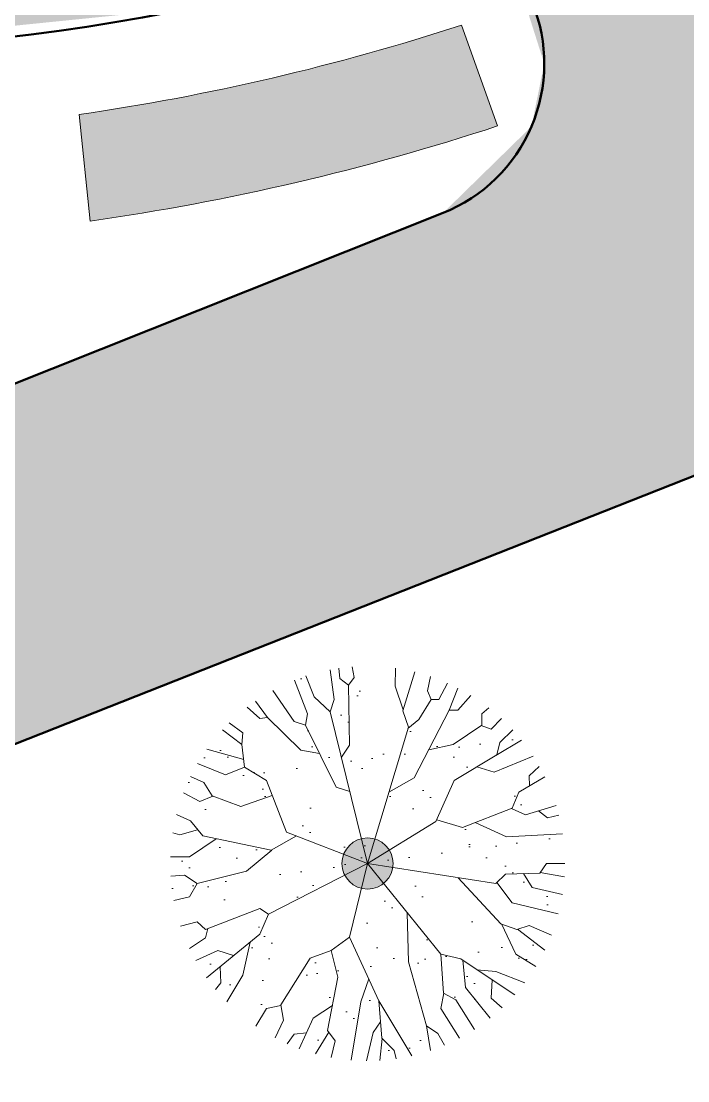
# Model space of a CAD drawing. Header units: millimetres. Extents: x -1763 to 200130, y 32327 to 185293.
# Drawn here: x 100161 to 106389, y 85262 to 95152 of the extents above; entities that cross this region are included whole.
import ezdxf

# ---------------------------------------------------------------- set-up
doc = ezdxf.new("R2010")
doc.units = ezdxf.units.MM
for name, color, linetype, lineweight in [('3', 7, 'Continuous', 9), ('road', 7, 'Continuous', 50), ('trees', 7, 'Continuous', 20)]:
    doc.layers.add(name, color=color, linetype=linetype, lineweight=lineweight)

# ---------------------------------------------------------------- blocks, each defined once
blk = doc.blocks.new('K12-3')
at = {"linetype": 'Continuous'}
h = blk.add_hatch(dxfattribs=at)
h.set_pattern_fill('AR-SAND', scale=2, style=0)
h.set_pattern_definition([(37.50000000000001, (0, 0), (-3.200062591968091, 97.88264746586847), [0, -77.21600000000001, 0, -86.36, 0, -82.55]), (7.499999999999999, (0, 0), (89.90465662760053, 143.3650201136709), [0, -41.65600000000001, 0, -69.596, 0, -26.67]), (327.5, (-62.48399999999999, 0), (158.1984740482916, 0.2874369357091382), [0, -25.4, 0, -91.44, 0, -119.38]), (317.5, (-62.48399999999999, 0), (152.7112904944594, 44.58586465144325), [0, -12.7, 0, -59.944, 0, -68.58])])
edge = h.paths.add_edge_path()
edge.add_arc((0, 0), 250.0008247592222, 0, 360)
h = blk.add_hatch(color=256, dxfattribs=at)
edge = h.paths.add_edge_path()
edge.add_arc((0, 0), 32.44010559534166, 0, 360)
for p, q in [((-42.38299999997253, 207.6539999998204), (-47.51149999992776, 245.4434999999648)), ((-35.14300000006187, 234.2244999999821), (-36.49999999993088, 247.3199999999451)), ((-17.04249999988679, 235.4314999997769), (-19.68650000003254, 249.223499999971)), ((34.84600000001592, 224.5615000001635), (35.53250000004482, 247.4615000000995)), ((44.82649999999921, 193.2280000000901), (59.76800000007643, 242.7499999998872)), ((-76.17099999992934, 189.5380000000841), (-92.72450000002937, 232.1680000000015)), ((-67.72399999999834, 211.2769999998818), (-78.05750000011176, 237.5010000000657)), ((-24.28250000002663, 225.7700000000114), (-35.14300000006187, 234.2244999999821)), ((-24.28250000002663, 225.7700000000114), (-17.04249999988679, 235.4314999997769)), ((75.87400000011257, 218.5230000000047), (79.61950000003708, 236.9825000000674)), ((90.35399999993388, 207.6539999998204), (101.2514999999912, 228.5784999999123)), ((-93.06450000008044, 179.8764999998639), (-120.1260000000257, 219.2479999998795)), ((-23.07599999994636, 149.6830000000955), (-24.28250000002663, 225.7700000000114)), ((45.24749999996129, 194.622999999865), (34.84600000001592, 224.5615000001635)), ((80.70049999992261, 207.6539999998204), (75.87400000011257, 218.5230000000047)), ((103.6280000000734, 194.3685000001096), (114.55799999999, 222.208000000137)), ((-126.8525000000409, 184.7075000000586), (-142.1035000000738, 205.6845000001886)), ((-47.2099999999482, 191.9535000001815), (-67.72399999999834, 211.2769999998818)), ((-47.2099999999482, 191.9535000001815), (-42.38299999997253, 207.6539999998204)), ((65.01350000007733, 182.2910000000775), (80.70049999992261, 207.6539999998204)), ((80.70049999992261, 207.6539999998204), (90.35399999993388, 207.6539999998204)), ((114.4885000001086, 194.3685000001096), (131.0054999999011, 212.9249999998137)), ((-136.5060000000522, 183.4994999999253), (-152.419499999949, 198.1620000001385)), ((-78.58450000003359, 175.0449999999546), (-76.17099999992934, 189.5380000000841)), ((0, 0), (-47.2099999999482, 191.9535000001815)), ((51.72300000003816, 172.5255000001198), (44.82649999999921, 193.2280000000901)), ((58.98000000002139, 108.6194999998042), (103.6280000000734, 194.3685000001096)), ((103.6280000000734, 194.3685000001096), (114.4885000001086, 194.3685000001096)), ((144.6559999999408, 189.5380000000841), (153.5149999999703, 197.314500000175)), ((144.6559999999408, 175.0449999999546), (144.6559999999408, 189.5380000000841)), ((-158.2264999999534, 165.3835000001891), (-175.5915000001078, 177.9535000000578)), ((-126.8525000000409, 184.7075000000586), (-136.5060000000522, 183.4994999999253)), ((-84.61800000008952, 143.6444999999367), (-126.8525000000409, 184.7075000000586)), ((-78.58450000003359, 175.0449999999546), (-93.06450000008044, 179.8764999998639)), ((-39.96950000009747, 96.54249999994136), (-78.58450000003359, 175.0449999999546)), ((51.2220000000525, 170.8534999997937), (65.01350000007733, 182.2910000000775)), ((108.454500000109, 150.8905000000595), (144.6559999999408, 175.0449999999546)), ((144.0984999999273, 174.6729999999843), (156.7230000000563, 170.2135000000453)), ((156.7230000000563, 170.2135000000453), (169.8045000000566, 183.484000000135)), ((-159.4334999999774, 150.8905000000595), (-183.920500000113, 169.3315000002258)), ((-159.4334999999774, 150.8905000000595), (-158.2264999999534, 165.3835000001891)), ((0, 0), (51.72300000003816, 172.5255000001198)), ((167.5835000000916, 153.3060000001569), (183.9294999999765, 169.3220000001929)), ((-155.813500000022, 121.9044999998005), (-159.4334999999774, 150.8905000000595)), ((-33.08199999992212, 134.5099999998638), (-23.07599999994636, 149.6830000000955)), ((77.44499999989785, 144.083000000137), (108.454500000109, 150.8905000000595)), ((162.5435000000834, 136.7530000002262), (195.2504999999292, 156.1314999999013)), ((163.9634999999107, 137.6055000000633), (167.5835000000916, 153.3060000001569)), ((-157.0200000001023, 131.5669999999045), (-203.8669999999438, 144.6999999998297)), ((-60.93499999997221, 139.1640000001644), (-84.61800000008952, 143.6444999999367)), ((109.66099999996, 104.9975000000813), (163.9634999999107, 137.6055000000633)), ((160.3430000000117, 115.8664999998109), (209.7980000000935, 135.959499999899)), ((-179.9475000000239, 112.2435000002042), (-215.5705000000125, 126.6059999998106)), ((-155.813500000022, 121.9044999998005), (-179.9475000000239, 112.2435000002042)), ((-128.058999999892, 104.9975000000813), (-155.813500000022, 121.9044999998005)), ((138.4084999999686, 122.2600000000966), (160.3430000000117, 115.8664999998109)), ((204.9915000000074, 111.0355000000709), (217.6830000000809, 122.9400000001988)), ((-207.7014999999847, 102.5810000001002), (-224.3515000000116, 110.3010000001632)), ((27.03900000005888, 90.18999999989319), (58.98000000002139, 108.6194999998042)), ((191.7169999999278, 90.50350000006802), (224.5494999999682, 109.8974999999882)), ((205.259500000011, 98.50300000016432), (204.9915000000074, 111.0355000000709)), ((-196.8409999999494, 85.67249999987325), (-207.7014999999847, 102.5810000001002)), ((-102.7185000000354, 39.77949999989505), (-128.058999999892, 104.9975000000813)), ((-22.4435000000085, 91.25350000022081), (-39.96950000009747, 96.54249999994136)), ((86.73399999997855, 53.06449999989127), (109.66099999996, 104.9975000000813)), ((-212.5284999999603, 78.42650000020512), (-233.4484999998931, 89.45200000016484)), ((-196.1685000001125, 85.42649999981222), (-212.5284999999603, 78.42650000020512)), ((-160.6400000000576, 72.38749999987704), (-196.8409999999494, 85.67249999987325)), ((-120.744000000057, 86.17099999992206), (-160.6400000000576, 72.38749999987704)), ((183.2704999999369, 69.97300000011819), (191.7169999999278, 90.50350000006802)), ((120.5214999999953, 45.81850000022314), (183.2704999999369, 69.97300000011819)), ((182.4610000001048, 69.66099999999642), (200.164000000088, 61.51850000014747)), ((200.164000000088, 61.51850000014747), (238.9355000000251, 73.55099999995218)), ((-224.5955000000758, 54.2715000001408), (-242.1879999999401, 62.00600000011036)), ((-208.9080000000649, 34.94850000015504), (-224.5955000000758, 54.2715000001408)), ((87.77149999991889, 55.41249999987485), (120.5214999999953, 45.81850000022314)), ((216.5995000000294, 66.6190000001734), (227.9184999999889, 57.89550000008603)), ((227.9184999999889, 57.89550000008603), (242.3879999998935, 61.22199999981603)), ((-215.3299999999945, 42.85900000013498), (-237.8690000000461, 36.15649999983361)), ((0, 0), (86.73399999997855, 53.06449999989127)), ((136.2085000000661, 51.85699999992721), (176.0300000000825, 33.74100000019098)), ((-237.8690000000461, 36.15649999983361), (-246.9309999999023, 39.05100000019956)), ((-191.7530000000625, 31.37199999991935), (-225.8019999999306, 8.378999999877124)), ((-122.0255000000616, 16.83249999996406), (-208.9080000000649, 34.94850000015504)), ((-90.19149999994625, 34.927499999867), (-122.0255000000616, 16.83249999996406)), ((0, 0), (-102.7185000000354, 39.77949999989505)), ((176.0300000000825, 33.74100000019098), (247.1379999999517, 37.71950000009383)), ((-121.506499999894, 17.12799999995696), (-153.3999999999178, -9.736999999859108)), ((-225.8019999999306, 8.378999999877124), (-249.853999999912, 8.541000000150234)), ((0, 0), (-125.6455000000169, -64.0849999999773)), ((0, 0), (-23.07599999994636, -93.07099999978163)), ((0, 0), (92.76750000003813, -114.8100000000341)), ((0, 0), (162.757000000056, -25.43849999983649)), ((-153.3999999999178, -9.736999999859108), (-216.1484999999157, -25.43849999983649)), ((162.757000000056, -25.43849999983649), (174.823999999946, -13.36099999980433)), ((174.823999999946, -13.36099999980433), (218.2645000000339, -12.15349999984028)), ((197.7329999999711, -12.72400000016205), (208.6105000000789, -30.26950000003126)), ((218.2645000000339, -12.15349999984028), (226.7114999999649, -0.07550000009359792)), ((218.8865000000551, -11.26299999987168), (249.4185000000471, -17.05050000009578)), ((226.7114999999649, -0.07550000009359792), (250, -0.07649999997738632)), ((-231.8354999999865, -14.56850000022314), (-249.4890000000378, -15.98000000012689)), ((-216.1484999999157, -25.43849999983649), (-231.8354999999865, -14.56850000022314)), ((-216.1484999999157, -25.43849999983649), (-225.8019999999306, -42.34600000017963)), ((114.9015000000873, -17.95850000007704), (168.7899999999463, -76.16250000000946)), ((163.9625000000269, -24.23099999987244), (183.2704999999369, -49.59300000018629)), ((208.6105000000789, -30.26950000003126), (246.9005000000398, -39.24649999999019)), ((-225.8019999999306, -42.34600000017963), (-245.5469999999877, -46.97600000008606)), ((183.2704999999369, -49.59300000018629), (241.6964999999909, -63.90000000010332)), ((-136.5060000000522, -56.83899999985442), (-205.2880000001096, -83.40850000013234)), ((-125.6455000000169, -64.0849999999773), (-136.5060000000522, -56.83899999985442)), ((-125.6455000000169, -64.0849999999773), (-136.5060000000522, -89.44699999983641)), ((50.33499999990454, -62.29500000017651), (51.73949999994147, -124.4714999997996)), ((-216.1484999999157, -73.74750000008135), (-237.0224999999664, -79.5020000000477)), ((-205.2880000001096, -83.40850000013234), (-216.1484999999157, -73.74750000008135)), ((168.7899999999463, -76.16250000000946), (189.3044999999365, -83.40850000013234)), ((169.9275000000853, -76.5649999998459), (188.0969999999725, -114.8100000000341)), ((189.3044999999365, -83.40850000013234), (204.9915000000074, -78.57800000010684)), ((204.9915000000074, -78.57800000010684), (232.952999999954, -90.73649999982081)), ((-202.5439999999871, -82.34899999979461), (-205.2880000001096, -94.27850000020044)), ((-136.5060000000522, -89.44699999983641), (-203.9624999999869, -144.56650000011)), ((-23.07599999994636, -93.07099999978163), (-46.00350000009712, -109.9795000000086)), ((-23.07599999994636, -93.07099999978163), (14.33199999996941, -173.9885000001777)), ((190.066500000059, -83.17399999987174), (224.7135000000089, -109.5620000000963)), ((-205.2880000001096, -94.27850000020044), (-225.7230000000163, -107.4674999999843)), ((-148.9360000000488, -99.60349999983009), (-158.2264999999534, -141.3805000001958)), ((-189.6010000000388, -109.9795000000086), (-217.6904999998878, -122.926500000176)), ((-169.7850000000471, -116.6400000001886), (-189.6010000000388, -109.9795000000086)), ((-72.55050000003394, -119.6405000000595), (-109.9584999999461, -178.8194999999178)), ((-46.00350000009712, -109.9795000000086), (-72.55050000003394, -119.6405000000595)), ((-46.00350000009712, -109.9795000000086), (-37.55649999993693, -143.7949999999546)), ((92.76750000003813, -114.8100000000341), (96.38799999993353, -164.3275000001267)), ((92.76750000003813, -114.8100000000341), (118.1085000000639, -120.8485000001929)), ((188.0969999999725, -114.8100000000341), (213.2874999999804, -130.4180000001907)), ((-186.8844999999055, -130.6115000002137), (-185.9810000000834, -151.0419999999613)), ((51.73949999994147, -124.4714999997996), (74.66700000009223, -205.3890000001957)), ((118.1085000000639, -120.8485000001929), (157.9294999999111, -147.4189999998998)), ((120.615999999929, -122.5224999998318), (124.1414999999506, -157.0805000001201)), ((-158.2264999999534, -141.3805000001958), (-178.5379999998877, -174.9974999997903)), ((-37.55649999993693, -143.7949999999546), (-50.82999999990352, -211.4284999997835)), ((1.449500000035187, -146.1220000001049), (-8.595499999955791, -175.1964999998563)), ((138.4364999998979, -134.4119999998838), (162.757000000056, -136.5489999998317)), ((157.9294999999111, -147.4189999998998), (156.7230000000563, -170.3655000001163)), ((157.9294999999111, -147.4189999998998), (186.678000000029, -166.2875000001804)), ((162.757000000056, -136.5489999998317), (199.1215000000484, -151.1650000002192)), ((-185.9810000000834, -151.0419999999613), (-192.6189999999224, -159.3684999998004)), ((124.1414999999506, -157.0805000001201), (155.3704999998918, -195.8580000000438)), ((14.33199999996941, -173.9885000001777), (56.09950000007302, -243.62549999978)), ((14.33199999996941, -173.9885000001777), (17.95199999992474, -221.0905000001731)), ((96.461500000034, -164.366500000142), (92.76750000003813, -183.650999999827)), ((96.38799999993353, -164.3275000001267), (112.0750000000044, -172.7810000002137)), ((112.0750000000044, -172.7810000002137), (135.338000000047, -210.1994999998169)), ((156.7230000000563, -170.3655000001163), (170.4709999999068, -182.8650000002199)), ((-128.058999999892, -183.650999999827), (-141.4620000000468, -206.1279999998078)), ((-109.7810000001118, -179.767499999798), (-128.058999999892, -183.650999999827)), ((-109.9584999999461, -178.8194999999178), (-106.3384999999907, -198.1430000000728)), ((-44.57800000000134, -179.5729999998912), (-68.93050000007861, -195.7284999998592)), ((-8.595499999955791, -175.1964999998563), (-20.98900000009962, -249.1180000001805)), ((92.76750000003813, -183.650999999827), (116.4624999998996, -221.215999999913)), ((-106.3384999999907, -198.1430000000728), (-117.1480000000411, -220.8540000001449)), ((-68.93050000007861, -195.7284999998592), (-86.75199999993129, -234.4665000000532)), ((16.36200000007375, -200.4025000001093), (7.091499999889493, -213.8435000001664)), ((-77.49499999999898, -214.3439999999828), (-93.06450000008044, -216.258999999809)), ((-49.26449999993565, -213.5830000001988), (-65.84750000001804, -241.1729999998897)), ((-50.82999999990352, -211.4284999997835), (-41.17649999989226, -224.7134999997797)), ((7.091499999889493, -213.8435000001664), (-1.374500000110856, -249.9960000000101)), ((74.66700000009223, -205.3890000001957), (89.1475000000828, -215.051499999845)), ((74.66700000009223, -205.3890000001957), (79.93099999998958, -236.8774999999914)), ((-93.06450000008044, -216.258999999809), (-101.9014999999381, -228.2905000001847)), ((-41.17649999989226, -224.7134999997797), (-46.31199999994351, -245.6739999997808)), ((18.55500000010579, -221.6929999999593), (15.65449999998236, -249.5100000001003)), ((17.95199999992474, -221.0905000001731), (33.63899999999558, -236.7905000000974)), ((89.1475000000828, -215.051499999845), (97.50549999989744, -230.201500000021)), ((33.63899999999558, -236.7905000000974), (36.36099999994258, -247.342000000117))]:
    blk.add_line(p, q, dxfattribs=at)
blk.add_circle((0, 0), 32.44010559534166, dxfattribs=at)

msp = doc.modelspace()

# ---------------------------------------------------------------- hatches: boundary and pattern name
at = {"layer": '3'}
h = msp.add_hatch(dxfattribs=at)
h.set_pattern_fill('ANGLE', color=256, scale=170, angle=4, style=0)
h.set_pattern_definition([(4, (-124235629.9270571, -85020526.08981256), (-82.8323247474616, 1184.557431481028), [863.5999999999992, -323.8499999999997]), (94, (-124235629.9270571, -85020526.08981256), (-1184.557431481028, -82.83232474746154), [863.5999999999992, -323.8499999999997])])
h.paths.add_polyline_path([(172157.1901664659, 167627.2256443724), (168957.3993282914, 166200.8923061192), (184377.6336582899, 127133.2680074945), (185212.6930864081, 124816.7940696701), (185946.6886788607, 122100.9932637215), (182980.1342523918, 121388.8162417077), (173560.0985183194, 119127.3600096591), (173793.5346827656, 118154.9878806807), (173933.5963813886, 117571.5646033175), (172863.9870395958, 117314.784822356), (172723.9253408536, 117898.2080997191), (172490.4891764075, 118870.5802286975), (169816.605619669, 118228.6643374935), (161051.3061679006, 116124.3898282535), (160988.2453389466, 116284.1563220806), (156524.8793263957, 115212.6416090876), (156141.9559573308, 116182.7894026153), (138154.8841752112, 109083.1802818663), (137822.9657187387, 108952.170002345), (139754.5434309244, 104058.59573856), (163217.7279632837, 113319.9171892591, -0.07526908443631862), (164676.6678509787, 113654.8907488585), (175830.5997801274, 114497.878628619, 0.4142135623753305), (178595.9801997989, 117715.4353312887), (178522.3440956846, 118689.7460086718), (184196.2686589062, 119093.3405470103), (184268.0089715198, 118144.1138940379, 0.4142135623731639), (187485.565674074, 115378.7334743626), (189371.2566752732, 115521.2495547719, 0.1599284258665613), (192252.7630060688, 116714.4915739298)], flags=16)
h.paths.add_polyline_path([(91333.1192414537, 165453.4505742602), (92468.07008660585, 166430.0386433713), (93298.98529015481, 166849.040029522), (94748.232611157, 167180.1994306259), (124601.9054179117, 169436.4696414657), (126275.3217975199, 169279.6452344172), (127633.4375143573, 168687.7241722085), (128547.778000176, 167952.3765507154), (129276.6165901497, 167005.6987243704), (130089.8102698177, 165120.299135752), (131321.1125828624, 162000.7579448409), (132032.5484893322, 160198.3138244338), (133200.2859028801, 158776.5157040656), (134149.5054050386, 158376.325970117), (135911.3724479005, 158504.1108136736), (137803.3663890585, 153710.6876475252), (136049.1374398619, 153018.2825690843), (135278.1394681036, 154971.6289612241), (131650.4961684644, 153539.7755851261), (132142.4446555823, 151476.2866256759), (122534.8128685057, 147684.0334344395), (120642.8097087666, 152477.3471651822), (120944.0989542529, 153696.511986617), (121722.8215534016, 156847.786380861), (122299.2495137081, 159424.631470535), (122254.6192156672, 161325.9022107348), (121634.3651861474, 163283.0096523501), (120688.6636015773, 164732.6607711837), (119265.8311432973, 166010.5455521941), (117595.1718702465, 166840.5648794249), (116720.7357083037, 167075.7423805296), (110545.755644612, 166869.8610938825), (105728.9639976174, 166505.8193368129), (99872.74815414846, 166063.2203494422), (94316.38521112502, 165643.2835373096)])
h.paths.add_polyline_path([(123132.445312269, 154042.2160381675), (122790.7439040095, 154794.9729471691), (123023.9358238652, 155860.3619816229), (123710.9702376723, 158640.5997178033), (124199.4499952346, 160617.3418258093), (124790.8429005668, 163010.5449017845), (125414.5732333958, 165140.2252527885), (126552.964244552, 165790.7442288212), (127547.8753791451, 165498.0278337114), (128374.4966621101, 164018.6122515686), (129110.3195711523, 162154.3829316013), (130381.7515336499, 158362.5339673124), (130133.7605747879, 157168.1947200075), (129048.9643171206, 155868.4606856667), (127290.0673448369, 155101.1337892376), (124157.8945954591, 153864.8114719652)], flags=16)
h.paths.add_polyline_path([(81583.35608144104, 166176.380511906), (82521.12598710507, 166025.2915889248), (83378.8143190816, 165873.5613189153), (84922.46973391622, 164968.9487976246), (85799.73235102743, 163986.1260200366), (86438.92282474041, 162658.4878202528), (88387.54106411338, 138553.349884063), (88830.04226924479, 135946.6876055337), (89521.76950690895, 134094.180603113), (92926.57430218905, 135438.0782354362), (91945.11718575656, 137924.6291573606), (119298.5050608888, 146406.7037720941), (122534.7798961923, 147684.1169684865), (120642.820224911, 152477.3205229528), (97125.15745060891, 143194.5263687037), (95492.28680534661, 142616.7469695918), (94091.04551821947, 142636.7070633657), (92982.21898945421, 143089.589922525), (92183.8814599216, 143776.8537944183), (91462.86707445979, 145138.1674144156), (91293.55929913372, 146544.648322694), (90156.37938927859, 162753.3015959896), (90504.61298115551, 164105.3337349556), (90991.7131126225, 165007.8785985932), (91333.1192414537, 165453.4505742602), (91900.59466408938, 165941.7446088754), (92468.07008660585, 166430.0386433713), (92883.52768838406, 166639.5393365063), (94023.60895060003, 167014.6197300144), (94551.46409657598, 167161.4098980315)])
h.paths.add_polyline_path([(97164.51061940938, 103696.4275711887), (99520.7184085697, 103941.034521278), (101376.01033324, 104497.545920264), (102138.4148365408, 102566.0688181631), (102159.7536405846, 100418.7947414555), (101513.6557084545, 99388.62033160403), (100294.6304716691, 98617.88199569657), (97105.51239543408, 98371.46619958803), (93259.23743534833, 98941.83540479094), (89979.77560076863, 100196.0599777065), (87305.89557688683, 101879.152562771), (87305.88551697135, 101879.1602877416), (84077.81553250551, 105138.3175866902), (82568.63483023643, 107535.5644091703), (81201.51149393618, 111104.7172584347), (80746.93560442328, 113642.402667854), (80659.69715016335, 115362.4308354445), (80767.68721598387, 117275.5435826965), (81067.14553879946, 119062.0566305704), (81633.96776030213, 121034.8198842965), (82220.02664120495, 122476.9634677321), (83076.20886683464, 124098.669699464), (83456.87895610929, 124704.8050169349), (84828.8114008531, 126514.4876362272), (86011.63238780946, 127744.780664634), (87287.20608708262, 128831.3368468769), (88372.70332702994, 129484.9729656242), (89400.13054041564, 129666.3929469176), (91069.20076038688, 129159.2235870883), (92190.60640239716, 127767.8667159751), (92953.01090558618, 125836.389613755), (91421.78254370391, 125096.4373717532), (89346.3707806617, 123560.4165126085), (88467.8781041205, 122646.3979108483), (87209.18362662196, 120864.7530253045), (86387.38737923652, 119094.677920524), (85751.30672513694, 116312.4236805104), (85707.88715575635, 114602.103894297), (85857.20030456036, 113238.7494635284), (86495.08877266943, 110955.4680531844), (88123.89782460034, 108107.1793369018), (89280.97028476745, 106834.9161484055), (91039.73310201615, 105468.4940342084), (93786.8775749132, 104204.9931548052), (95173.94160565734, 103870.4670970999)], flags=16)
edge = h.paths.add_edge_path(flags=16)
edge.add_arc((94702.98866001517, 114461.9596703686), 3000, 0, 360)
h.paths.add_polyline_path([(172157.1901664659, 167627.2256443724), (168957.3993282914, 166200.8923061192), (185212.6930864081, 124816.7940700166), (185946.6886788607, 122100.9932637215), (173560.0985182002, 119127.3600096591), (173933.5963813886, 117571.5646033175), (172863.9870395958, 117314.7848224714), (172490.4891764075, 118870.5802286975), (161051.3061677814, 116124.3898282535), (160988.2453389466, 116284.1563220806), (156524.8793262765, 115212.6416089721), (156141.955957219, 116182.7894030847), (137822.9657188579, 108952.1700021103), (139754.5434308052, 104058.5957390256), (160568.6941666603, 112274.2981049903), (162198.4723380804, 112917.5995084904), (163217.7279633954, 113319.9171893746), (163934.59133064, 113542.3105038442), (164676.6678509787, 113654.8907488585), (176785.9074892998, 114731.7569657005), (177879.6678019464, 115533.9279424623), (178604.5116386861, 117489.3471897356), (178522.3440956846, 118689.7460086718), (184196.2686589062, 119093.3405470103), (184425.7126818895, 117385.4295891486), (184804.0359216332, 116646.5992696583), (185304.058285363, 116095.0458723344), (187259.4775326326, 115370.2020355947), (188428.4111747295, 115449.9915145077), (191301.8490262851, 116071.2805060409), (192252.7630060688, 116714.4915739298)])
h.paths.add_polyline_path([(172157.1901664659, 167627.2256443724), (168957.3993282914, 166200.8923061192)], flags=17)
h.paths.add_polyline_path([(172157.1901664659, 167627.2256443724), (192252.7630060688, 116714.4915739298), (191301.8490262851, 116071.2805060409), (188428.4111747295, 115449.9915145077), (187259.4775326326, 115370.2020355947), (185304.058285363, 116095.0458723344), (184804.0359216332, 116646.5992696583), (184425.7126818895, 117385.4295891486), (184196.2686589062, 119093.3405470103), (178522.3440956846, 118689.7460086718), (178604.5116386861, 117489.3471897356), (177879.6678019464, 115533.9279424623), (176785.9074892998, 114731.7569657005), (164676.6678509787, 113654.8907488585), (163934.59133064, 113542.3105038442), (163217.7279633954, 113319.9171893746), (162198.4723380804, 112917.5995084904), (160568.6941666603, 112274.2981049903), (139754.5434308052, 104058.5957390256), (137822.9657188579, 108952.1700021103), (156141.955957219, 116182.7894030847), (156524.8793262765, 115212.6416089721), (160988.2453389466, 116284.1563220806), (161051.3061677814, 116124.3898282535), (172490.4891764075, 118870.5802286975), (172863.9870395958, 117314.7848224714), (173933.5963813886, 117571.5646033175), (173560.0985182002, 119127.3600096591), (185946.6886788607, 122100.9932637215), (185212.6930864081, 124816.7940700166), (168957.3993282914, 166200.8923061192)], flags=17)
h.paths.add_polyline_path([(139754.5434308052, 104058.5957390256), (137822.9657188579, 108952.1700021103)], flags=17)
h.paths.add_polyline_path([(89521.76950690895, 134094.180603113), (92926.57430218905, 135438.0782354362), (107943.6467725784, 97391.87655173987), (104642.2897930518, 96041.89865030348), (101772.2127985209, 95279.17375294492), (97659.69715016335, 94862.43083544448), (93639.62110998482, 95260.46604018286), (91561.00496980548, 95983.47791593894), (88249.05909754336, 97150.0753743574), (85925.82014522702, 98552.72737490013), (84128.7029402405, 99962.35954698548), (82234.95611914247, 101859.5658015199), (79450.5684935078, 105945.5505897738), (78188.07510850579, 108951.0397957154), (77903.59401638061, 109890.1014445089), (77777.88732624799, 111386.8737569526), (77472.00936992466, 112609.4449284263), (77455.91133826226, 113333.3354894519), (77327.12026061863, 114974.1548854597), (77313.43088071048, 117868.3136923462), (78007.11639731377, 121218.9524243101), (78526.31138689071, 122741.956528578), (79401.79128099978, 124695.9232998304), (80164.41346348822, 126051.0816502608), (81492.6821399033, 127957.821391359), (82850.11220926046, 129515.0548114441), (83745.43612246215, 130386.5451178961), (85442.89757409692, 131778.3506772928), (87666.35759203136, 133195.1781707592)])
edge = h.paths.add_edge_path()
edge.add_line((135924.4954091758, 158509.2550728694), (141294.8951581987, 160629.0795829371))
edge.add_line((141294.8951583132, 160629.0795829371), (160909.283875186, 171705.790188116))
edge.add_line((160909.2838751897, 171705.7901882343), (161910.1922802441, 172134.8339289669))
edge.add_line((161910.1922801286, 172134.833928965), (163920.8049154198, 172408.0993711939))
edge.add_line((163920.8049154207, 172408.0993713103), (169560.4308312126, 172834.3290026058))
edge.add_line((169560.4308312088, 172834.3290026076), (186937.4903121991, 174147.6461918335))
edge.add_line((186937.4903122038, 174147.6461917162), (188040.3615630306, 174108.8684142567))
edge.add_line((188040.3615630269, 174108.8684142567), (189493.1912312089, 173662.1374611976))
edge.add_line((189493.1912312061, 173662.1374611966), (190611.0941538829, 172921.0106245698))
edge.add_line((190611.0941538885, 172921.0106245689), (174721.5968708573, 171720.1198794162))
edge.add_line((174721.5968708545, 171720.1198794171), (174090.0401886823, 171603.4461556226))
edge.add_line((174090.0401886851, 171603.4461555071), (173063.2180176275, 171062.914402294))
edge.add_line((173063.2180176228, 171062.9144024104), (172405.463732711, 170321.4824347058))
edge.add_line((172405.463732712, 170321.4824347049), (171947.685012294, 168728.6513183024))
edge.add_line((171947.6850122958, 168728.6513183005), (172157.190166465, 167627.2256443715))
edge.add_line((172157.1901664659, 167627.2256443724), (168957.3993284078, 166200.8923061173))
edge.add_line((168957.3993282914, 166200.8923061192), (167984.8998811152, 168463.9227722771))
edge.add_line((167984.8998812288, 168463.9227722771), (166666.1146608442, 170948.9034747938))
edge.add_line((166666.114660725, 170948.9034747928), (155587.7734751441, 164660.7823632183))
edge.add_line((155587.773475267, 164660.7823632173), (154797.9653188325, 166052.2575070597))
edge.add_line((154797.9653188288, 166052.2575071789), (153841.326157379, 165509.2643996011))
edge.add_line((153841.3261573762, 165509.2643995993), (154631.1343138106, 164117.7892557569))
edge.add_line((154631.1343138143, 164117.7892556414), (144381.7103279792, 158300.1656361856))
edge.add_line((144381.7103279829, 158300.1656361856), (144455.7548426632, 158169.714841363))
edge.add_line((144455.7548427731, 158169.7148413621), (144463.1977003776, 158150.8581392225))
edge.add_line((144463.1977003813, 158150.8581392206), (140471.2442344101, 155885.005657861))
edge.add_line((140471.2442342937, 155885.0056578629), (140854.1676032403, 154914.857864216))
edge.add_line((140854.1676032394, 154914.857864216), (137803.3663890595, 153710.6876475262))
edge.add_line((137803.3663890585, 153710.6876475252), (135911.3117951695, 158504.0511867944))
edge = h.paths.add_edge_path()
edge.add_line((137822.9657188579, 108952.1700021103), (139754.5434309226, 104058.5957386754))
edge.add_line((139754.5434309244, 104058.59573856), (88076.80946768541, 83660.50760105718))
edge.add_line((88076.80946768075, 83660.50760105625), (87033.75368186086, 82967.89973038156))
edge.add_line((87033.75368186086, 82967.89973038062), (90414.6780269714, 92334.54294870421))
edge.add_line((90414.6780269742, 92334.54294870421), (90817.45874235034, 90833.05968618765))
edge.add_line((90817.45874235034, 90833.05968618765), (91316.80147226993, 90190.03508875426))
edge.add_line((91316.801472269, 90190.03508875519), (93414.67802697327, 89334.54294858873))
edge.add_line((93414.6780269742, 89334.54294870421), (96220.71336017083, 90222.92267794069))
edge.add_line((96220.71336016804, 90222.92267794162), (104102.7274479186, 93361.99893145729))
edge.add_line((104102.7274479195, 93361.99893134087), (104928.2655483615, 94168.91975079104))
edge.add_line((104928.2655482441, 94168.91975090653), (105047.734624872, 94755.54942078702))
edge.add_line((105047.7346248701, 94755.54942078888), (104625.7727048835, 96082.29101840407))
edge.add_line((104625.7727048844, 96082.29101840407), (107943.6467725802, 97391.87655174173))
edge.add_line((107943.6467725784, 97391.87655173987), (108813.7054879218, 95187.5568066705))
edge.add_line((108813.7054879218, 95187.55680655316), (134829.5831357129, 107770.6632766146))
edge.add_line((134829.5831357166, 107770.6632766165), (137822.954540424, 108952.198322))
h.paths.add_polyline_path([(40038.02868263423, 142103.1349348612), (38223.37914635986, 139797.804546494), (37637.86334013939, 138037.1273593716), (37515.86547172815, 136739.2476632483), (37811.6961896196, 134730.9467843249), (37811.69877334684, 134730.9382046349), (39758.57838376611, 131619.6562419161), (41298.30886498094, 130544.0197091773), (43792.6848769933, 129808.53367557), (46573.61815420538, 130018.7100566216), (47492.31234628707, 130459.2870734148), (49268.98034783453, 131681.5930230767), (50697.79878440499, 133599.9787799753), (50976.73184220493, 134227.5026521645), (51445.41363632679, 136739.2476632483), (51381.25340563804, 137682.4371927194), (51072.93928082287, 138986.3930366226), (49779.59145087004, 141259.1134591028), (48066.61141179502, 142709.9162901975)])
edge = h.paths.add_edge_path(flags=16)
edge.add_arc((44480.63955403119, 136739.2476632483), 2489.460637711498, 0, 360)
h.paths.add_polyline_path([(43733.22931484133, 121159.0411118902), (43071.20436574519, 129918.5753747113), (43792.6848769933, 129808.53367557), (45005.52383000404, 129794.2800956778), (46202.44378438592, 129990.6575727053), (46567.88341578096, 130094.5888248496), (47218.46333314478, 121486.4886527173), (46396.81537431479, 121520.3010851517), (44519.81057988107, 121342.564215485)])
at = {"layer": 'trees', "linetype": 'Continuous'}
h = msp.add_hatch(dxfattribs=at)
h.set_pattern_fill('AR-SAND', color=256, scale=20, style=0)
h.set_pattern_definition([(37.50000000000001, (-124632192.6392172, -85138317.1616941), (-32.00062591968091, 978.8264746586848), [0, -772.1600000000002, 0, -863.6000000000001, 0, -825.5000000000001]), (7.499999999999999, (-124632192.6392172, -85138317.1616941), (899.0465662760054, 1433.650201136709), [0, -416.56, 0, -695.9599999999999, 0, -266.7]), (327.5, (-124632817.4792173, -85138317.1616941), (1581.984740482916, 2.874369357091382), [0, -254, 0, -914.4000000000001, 0, -1193.8]), (317.5, (-124632817.4792173, -85138317.1616941), (1527.112904944594, 445.8586465144325), [0, -127, 0, -599.4399999999999, 0, -685.8])])
h.paths.add_polyline_path([(51700.9794832468, 62523.34746294469), (52018.38750420511, 57533.43241878226), (53016.3705130592, 57596.91402299702), (52698.96249210089, 62586.82906715944)])
h.paths.add_polyline_path([(51650.1941999197, 63321.73387002945), (52648.17720878124, 63385.21547424421), (52318.88376891613, 68561.97907561436), (51320.90076006204, 68498.4974713996)])
h.paths.add_polyline_path([(57426.05549171567, 72444.95460269973), (57773.25809821486, 73382.74474449083), (65275.57923265547, 70605.12389295921), (64928.37662615627, 69667.33375093713)])
h.paths.add_polyline_path([(65678.60873968154, 69389.57166597247), (66025.81134606898, 70327.36180764437), (74278.5627021715, 67271.90552414209), (73931.36009567231, 66334.1153823547)])
h.paths.add_polyline_path([(59096.32535120845, 76731.71106569842), (64723.06620194763, 74648.49542693421), (65070.26880844682, 75586.28556872532), (59443.52795758843, 77669.50120748952)])
h.paths.add_polyline_path([(65473.2983154729, 74370.73334173486), (70513.27071122825, 72504.75984271616), (70860.47331772745, 73442.54998450354), (65820.5009219721, 75308.52348364517)])
h.paths.add_polyline_path([(71263.50282463431, 72226.9977575168), (76890.2436754927, 70143.78211863711), (77237.4462819919, 71081.5722605437), (71610.70543113351, 73164.78789930418)])
h.paths.add_polyline_path([(58965.66502254456, 82069.13577702269), (58363.8098974973, 82867.74106656387), (65587.37608423084, 88311.65733742341), (66189.2312092781, 87513.05204788223)])
h.paths.add_polyline_path([(59095.34132473916, 89179.08911832795), (55595.27632272989, 86541.32539867237), (54993.42119768262, 87339.93068833277), (58493.4861998111, 89977.69440787286)])
h.paths.add_polyline_path([(59734.2255564183, 89660.57321831957), (59132.37043149024, 90459.17850786075), (62326.79158978164, 92866.59900769591), (62928.6467147097, 92067.993718151)])
h.paths.add_polyline_path([(66232.23958227783, 94558.24861810356), (65630.4052169919, 95356.86955247074), (71220.75175731629, 99569.71010956913), (71822.58612272143, 98771.08917520195)])
h.paths.add_polyline_path([(72461.48286997527, 99252.55666749924), (71859.64850480855, 100051.1776017472), (75852.75317640603, 103060.3494283967), (76454.58754180372, 102261.7284937985)])
edge = h.paths.add_edge_path()
edge.add_line((77093.484289065, 102743.1959862113), (76491.64992378186, 103541.8169205766))
edge.add_line((76491.64992401004, 103541.8169203438), (78060.73226481769, 104724.2648553327))
edge.add_arc((97659.69715016335, 115362.4308354445), 22300, 197.194166987328, 208.4927661472469, ccw=False)
edge.add_line((76356.3184517473, 108770.3100817278), (77380.43634214345, 108847.7104975143))
edge.add_arc((97659.69715016335, 115362.4308354445), 21300, 197.8096351116509, 210.803870841837)
edge.add_line((79364.5882197246, 104454.6817907356), (77093.48428929783, 102743.1959859785))
edge = h.paths.add_edge_path()
edge.add_line((85556.07692913711, 97835.52644408867), (84965.16962726694, 97028.33770362288))
edge.add_arc((97659.69715016335, 115362.4308354445), 22300, 235.3012683280151, 245.0896574084476)
edge.add_line((88266.9474285096, 95137.0444938764), (88614.7519248072, 96078.267232351))
edge.add_arc((97659.69715016335, 115362.4308354445), 21300, 235.37205965524248, 244.8717848772909, ccw=False)
h.paths.add_polyline_path([(75617.76420257986, 94618.70358425751), (75015.94645965844, 95417.3370461911), (79008.97291190922, 98426.61267432943), (79610.790669851, 97627.9792236872)])
h.paths.add_polyline_path([(69388.64295201004, 89924.23361570016), (68786.8251940757, 90722.86706634238), (74377.06221365929, 94935.85293537378), (74978.87998521328, 94137.21949509159)])
edge = h.paths.add_edge_path()
edge.add_line((80249.6749022305, 98109.46332414076), (79647.8571191458, 98908.09675580729))
edge.add_line((79647.85714429617, 98908.09677478299), (82133.13157489337, 100781.0810544286))
edge.add_arc((97659.69715016335, 115362.4308354445), 21300, 223.2018318680493, 233.2198062633037)
edge.add_line((84906.39111311734, 98302.44299473614), (84314.41789754294, 97496.4429906793))
edge.add_arc((97659.69715016335, 115362.4308354445), 22300, 225.5128792476156, 233.2415319366222, ccw=False)
edge.add_line((82032.99626992643, 99453.43276515976), (80249.6749022333, 98109.46332414076))
edge = h.paths.add_edge_path()
edge.add_arc((97659.69715016335, 115362.4308354445), 22300, 254.3492737963772, 276.0587169528562)
edge.add_line((100013.4085938856, 93186.99301704764), (99907.8609955553, 94181.40726904385))
edge.add_arc((97659.69715016335, 115362.4308354445), 21300, 254.567141835596, 276.0587169528463, ccw=False)
edge.add_line((91991.5761687383, 94830.44592076913), (91643.77172133513, 93889.22331465874))
edge = h.paths.add_edge_path()
edge.add_line((104611.9887119234, 94173.8574517183), (104275.5208949633, 95115.92802202702))
edge.add_arc((97659.69715016335, 115362.4308354445), 21300.00000000276, 278.21066329989725, 288.0955167816305, ccw=False)
edge.add_line((100701.6169934571, 94280.76288285479), (100807.2357370323, 93285.67833786178))
edge.add_arc((97659.69715016335, 115362.4308354445), 22300.00000000238, 278.1141210730358, 288.16544611195)

# ---------------------------------------------------------------- linework, layer by layer
at = {"layer": 'road', "linetype": 'Continuous', "flags": 128}
for points in [[(82613.93581475317, 71760.85988799855), (86364.24043558538, 81909.87182531878, -0.2133753603890807), (88076.80946768075, 83660.50760105625), (163217.7279632837, 113319.9171892591, -0.07526908443631862), (164676.6678509787, 113654.8907488585), (175830.5997801274, 114497.878628619, 0.4142135623753307), (178595.9801997989, 117715.4353312887), (178522.3440956846, 118689.7460086718)], [(104625.7727048844, 96082.29101840407), (104936.140115656, 95323.29072903469, -0.416900500966384), (104102.7274479195, 93361.99893134087), (94516.13010098785, 89544.05852321163)]]:
    msp.add_lwpolyline(points, format="xyb", dxfattribs=at)
at = {"layer": 'road'}
msp.add_arc((97659.69715016335, 115362.4308354445), 20500, 195.4824320843846, 289.8652111621991, dxfattribs=at)
at = {"layer": 'trees', "linetype": 'Continuous', "flags": 128}
for points in [[(104275.5208950788, 95115.92802202702), (104611.9887119234, 94173.8574517183)], [(100701.6169934571, 94280.76288285479), (100807.2357371449, 93285.67833786085)]]:
    msp.add_lwpolyline(points, dxfattribs=at)
at = {"layer": 'trees'}
for radius, start, end in [(21300, 278.2106633009101, 288.0955167827655), (22300, 278.1141210772056, 288.1654461092549)]:
    msp.add_arc((97659.69715016335, 115362.4308354445), radius, start, end, dxfattribs=at)

# ---------------------------------------------------------------- block references
at = {"layer": 'trees', "xscale": 7.37100001424551, "yscale": 7.37100001424551, "zscale": 7.37100001424551}
msp.add_blockref('K12-3', (103397.0958317444, 87289.61467621848), dxfattribs=at)

doc.saveas('drawing.dxf')
